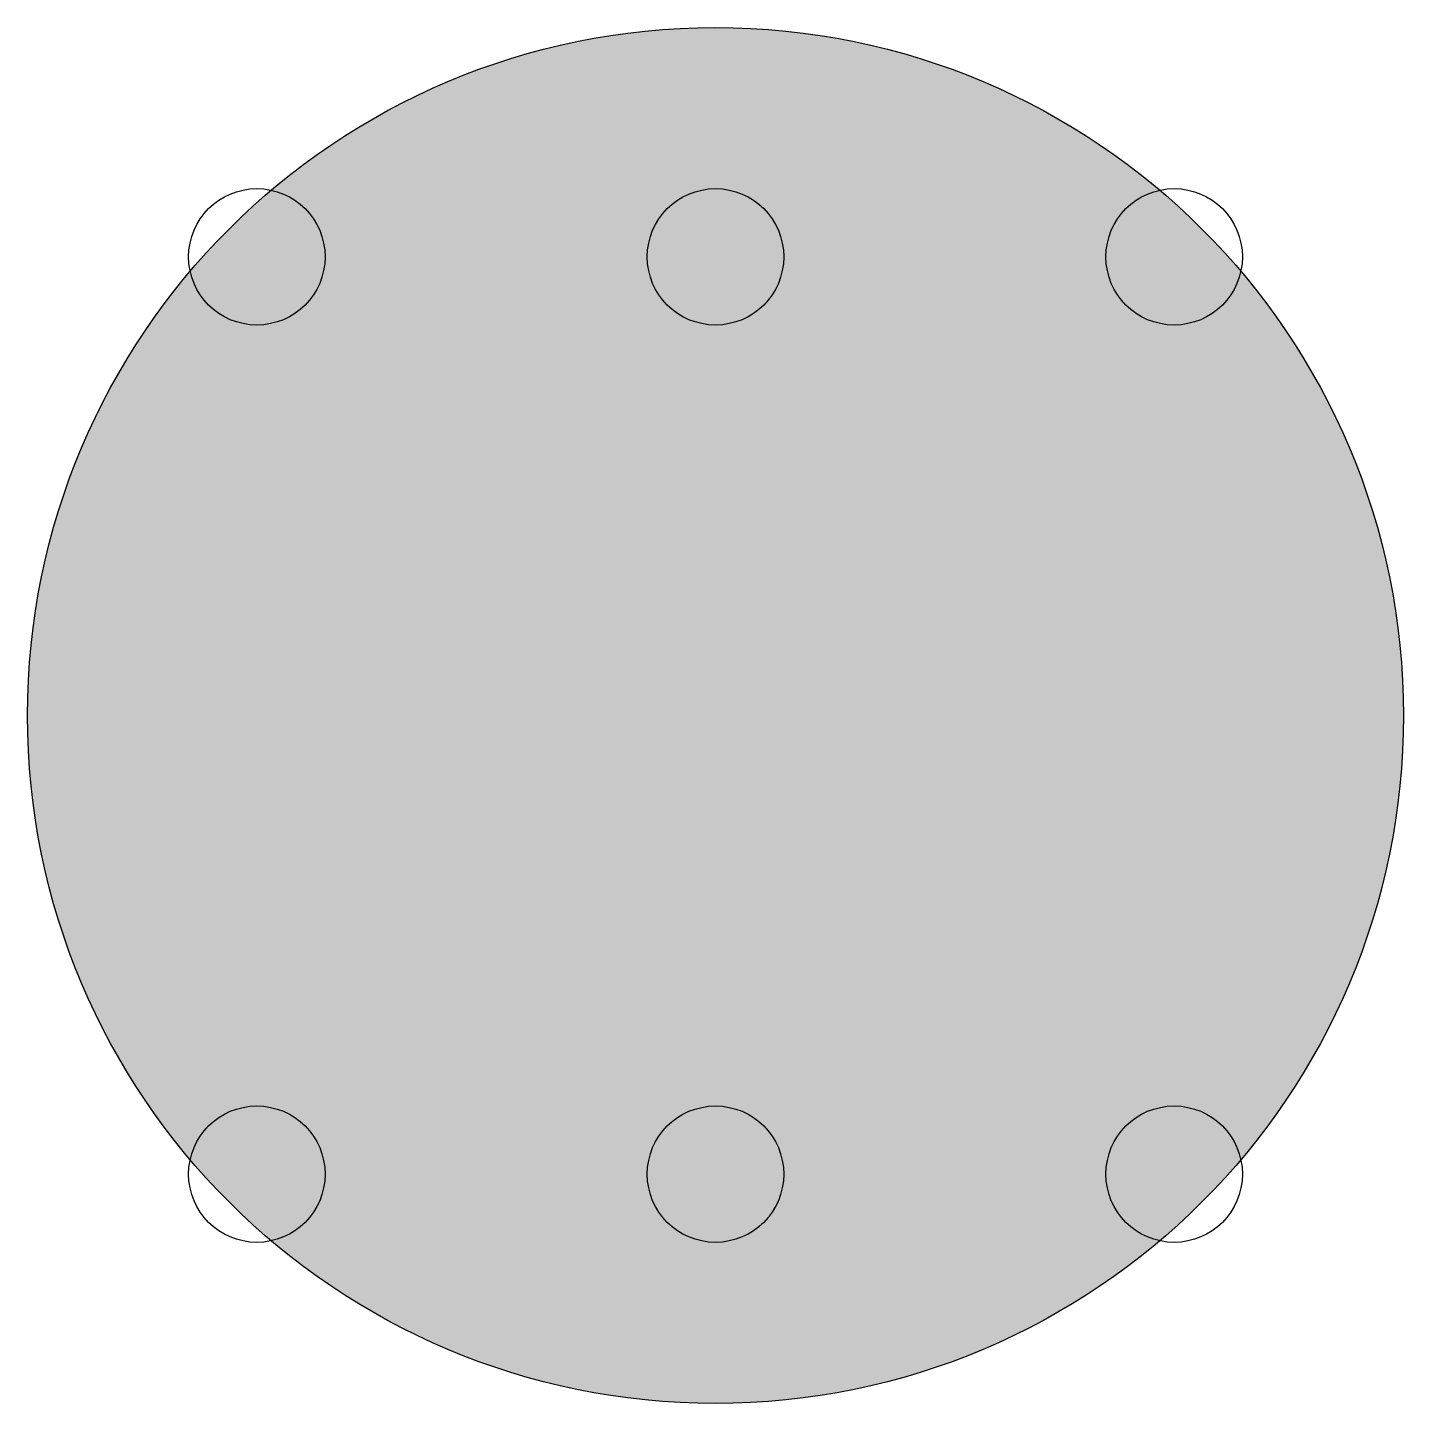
# Model space of a CAD drawing. Header units: inches. Extents: x -0.15 to 0.15, y -0.15 to 0.15.
import ezdxf

# ---------------------------------------------------------------- set-up
doc = ezdxf.new("R2010")
doc.units = ezdxf.units.IN
doc.layers.add('hrany', color=255, linetype='Continuous')
doc.layers.add('piny', color=3, linetype='Continuous')

msp = doc.modelspace()

# ---------------------------------------------------------------- hatches: boundary and pattern name
at = {"layer": 'hrany', "lineweight": -3}
h = msp.add_hatch(color=256, dxfattribs=at)
h.dxf.hatch_style = 1
h.paths.add_polyline_path([(-0.15, 0, 1), (0.15, 0, 1)])

# ---------------------------------------------------------------- linework, layer by layer
msp.add_circle((0, 0), 0.15, dxfattribs=at)
at = {"layer": 'piny', "lineweight": -3}
for centre in [(-0.1, 0.1), (0, 0.1), (0.1, 0.1), (-0.1, -0.1), (0, -0.1), (0.1, -0.1)]:
    msp.add_circle(centre, 0.01487, dxfattribs=at)

doc.saveas('drawing.dxf')
